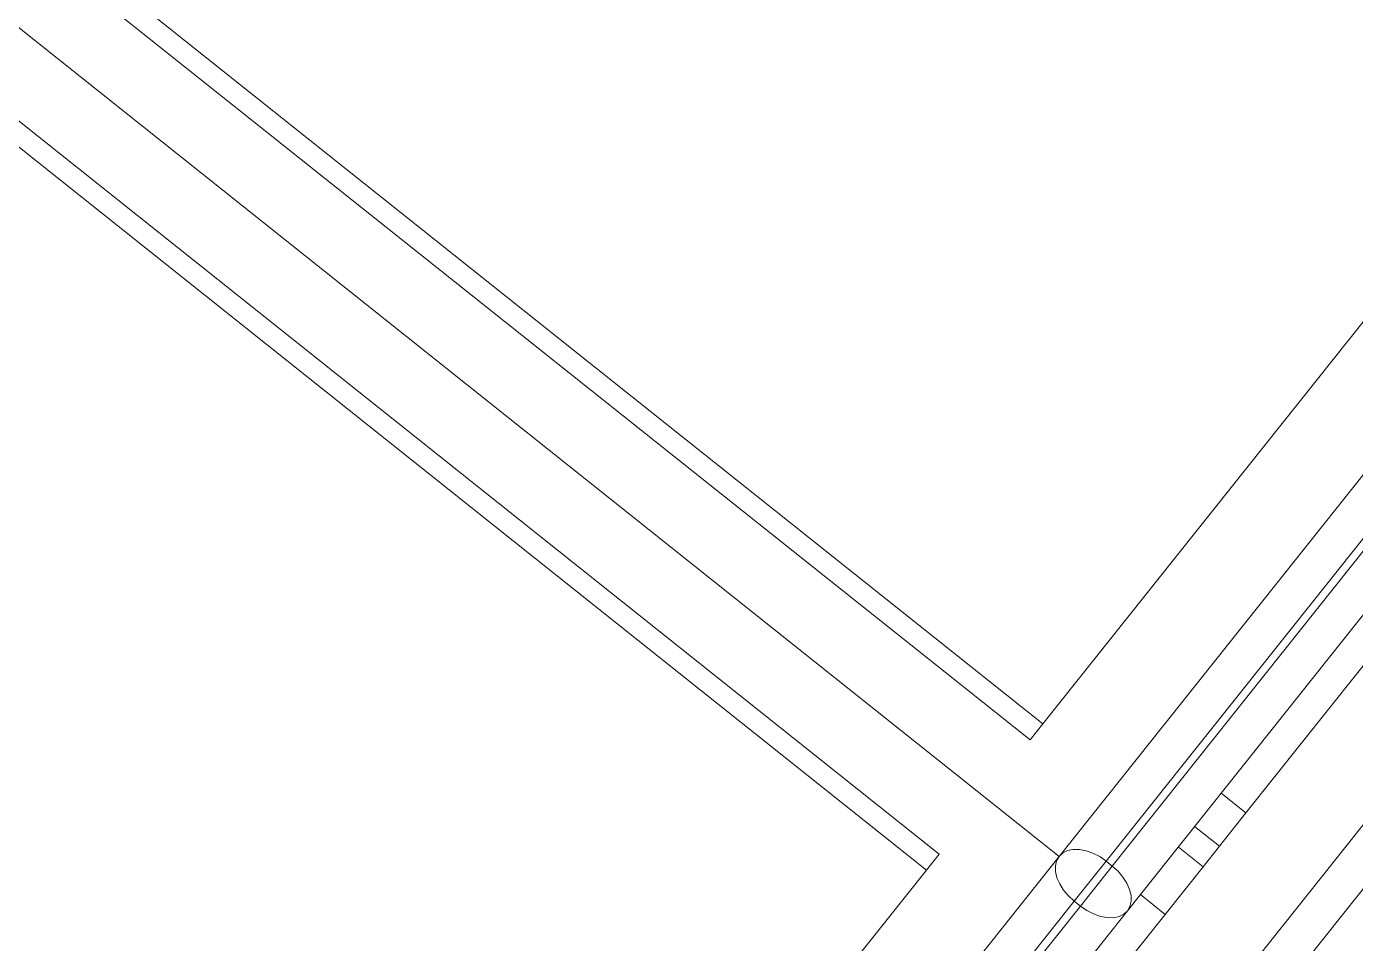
# Model space of a CAD drawing. Header units: millimetres. Extents: x -229914 to 856942, y -268655 to 87212.
# Drawn here: x -134640.4 to -134473, y 22578.8 to 22694.3 of the extents above; entities that cross this region are included whole.
import ezdxf

# ---------------------------------------------------------------- set-up
doc = ezdxf.new("R2010")
doc.units = ezdxf.units.MM

# ---------------------------------------------------------------- blocks, each defined once
blk = doc.blocks.new('Т912NEW')
at = {"color": 7, "linetype": 'Continuous', "lineweight": 15}
for p, q in [((3015.75, 3539.17), (3015.75, 3034.38)), ((3016.75, 3034.38), (3016.75, 3539.17)), ((3021.75, 3535.95), (3021.75, 3031.17)), ((2998.75, 3042.93), (2998.75, 3531.18)), ((3010.75, 3031.17), (3010.75, 3524.68)), ((3038.25, 2597.92), (3038.25, 3464.42)), ((3025.75, 3139.38), (3025.75, 3050.1)), ((3021.75, 3050.1), (3025.75, 3050.1)), ((3025.75, 3044.74), (3025.75, 3050.1)), ((3021.75, 3044.74), (3025.75, 3044.74)), ((3025.75, 3044.74), (3025.75, 3041.45)), ((2022.75, 3042.93), (2998.75, 3042.93)), ((2998.75, 3040.36), (2998.75, 3042.93)), ((3021.75, 3041.45), (3025.75, 3041.45)), ((3025.75, 3033.77), (3025.75, 3041.45)), ((2022.75, 3040.36), (2998.75, 3040.36)), ((3015.75, 3034.38), (3015.75, 3027.95)), ((3016.75, 3034.38), (3015.75, 3034.38)), ((3016.75, 3027.95), (3016.75, 3034.38)), ((3021.75, 3033.77), (3025.75, 3033.77)), ((3025.75, 3033.77), (3025.75, 2912.62)), ((3010.75, 3031.17), (2010.75, 3031.17)), ((3010.75, 2527.19), (3010.75, 3031.17)), ((3021.75, 3031.17), (3021.75, 2527.05)), ((3016.75, 3027.95), (3015.75, 3027.95)), ((3015.75, 3027.95), (3015.75, 2523.83)), ((3016.75, 2523.83), (3016.75, 3027.95)), ((2998.75, 3021.97), (2022.75, 3021.97)), ((2998.75, 3021.97), (2998.75, 3019.4)), ((2998.75, 3019.4), (2022.75, 3019.4)), ((2998.75, 2527.87), (2998.75, 3019.4))]:
    blk.add_line(p, q, dxfattribs=at)
at = {"color": 8, "linetype": 'Continuous', "lineweight": 15}
blk.add_line((3043.25, 3464.42), (3043.25, 2597.92), dxfattribs=at)
at = {"color": 7, "linetype": 'Continuous', "lineweight": 15, "flags": 128}
for points in [[(3010.75, 3031.17), (3010.84, 3031.79), (3011.13, 3032.4), (3011.59, 3032.95), (3012.21, 3033.44), (3012.97, 3033.84), (3013.83, 3034.14), (3014.77, 3034.32), (3015.75, 3034.38)], [(3016.75, 3034.38), (3017.72, 3034.32), (3018.66, 3034.14), (3019.53, 3033.84), (3020.28, 3033.44), (3020.91, 3032.95), (3021.37, 3032.4), (3021.65, 3031.79), (3021.75, 3031.17)], [(3010.75, 3031.17), (3010.84, 3030.54), (3011.13, 3029.94), (3011.59, 3029.38), (3012.21, 3028.89), (3012.97, 3028.49), (3013.83, 3028.2), (3014.77, 3028.01), (3015.75, 3027.95)], [(3016.75, 3027.95), (3017.72, 3028.01), (3018.66, 3028.2), (3019.53, 3028.49), (3020.28, 3028.89), (3020.91, 3029.38), (3021.37, 3029.94), (3021.65, 3030.54), (3021.75, 3031.17)]]:
    blk.add_lwpolyline(points, dxfattribs=at)

msp = doc.modelspace()

# ---------------------------------------------------------------- block references
at = {"rotation": 321.4676820499667}
msp.add_blockref('Т912NEW', (-138753.82306, 22094.20638), dxfattribs=at)

doc.saveas('drawing.dxf')
